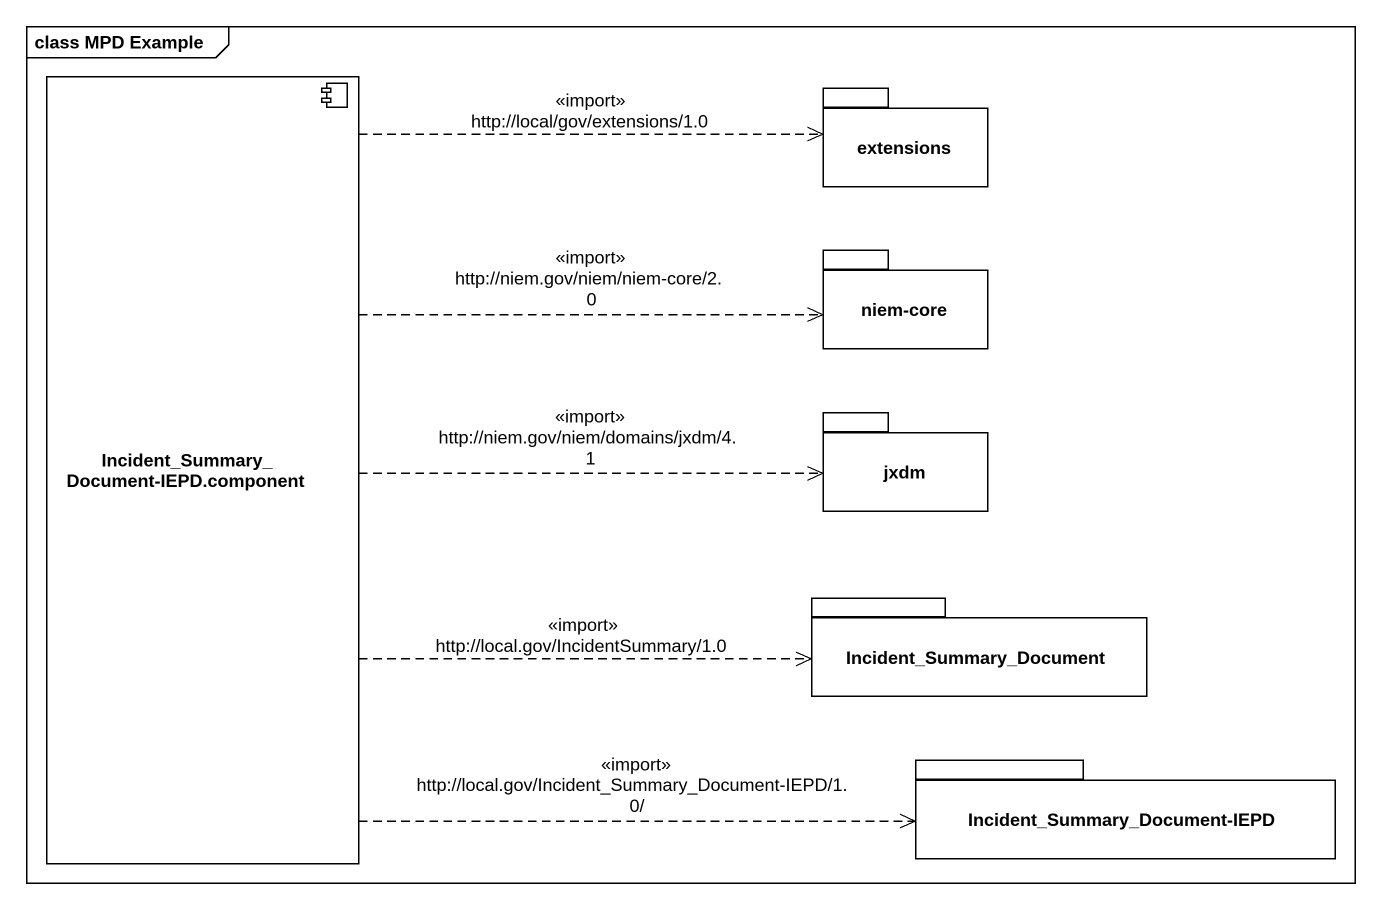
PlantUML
@startuml
mainframe class MPD Example
component "Incident_Summary_Document-IEPD.component" as Incident_Summary_Document
package extensions {
}
package "niem-core" as niem_core {
}
package jxdm {
}
package "Incident_Summary_Document" as Incident_Summary_Document_2 {
}
package "Incident_Summary_Document-IEPD" as Incident_Summary_Document_3 {
}
Incident_Summary_Document .right.> extensions : <<import>> http://local/gov/extensions/1.0
Incident_Summary_Document .right.> niem_core : <<import>> http://niem.gov/niem/niem-core/2.0
Incident_Summary_Document .right.> jxdm : <<import>> http://niem.gov/niem/domains/jxdm/4.1
Incident_Summary_Document .right.> Incident_Summary_Document_2 : <<import>> http://local.gov/IncidentSummary/1.0
Incident_Summary_Document .right.> Incident_Summary_Document_3 : <<import>> http://local.gov/Incident_Summary_Document-IEPD/1.0/
@enduml
